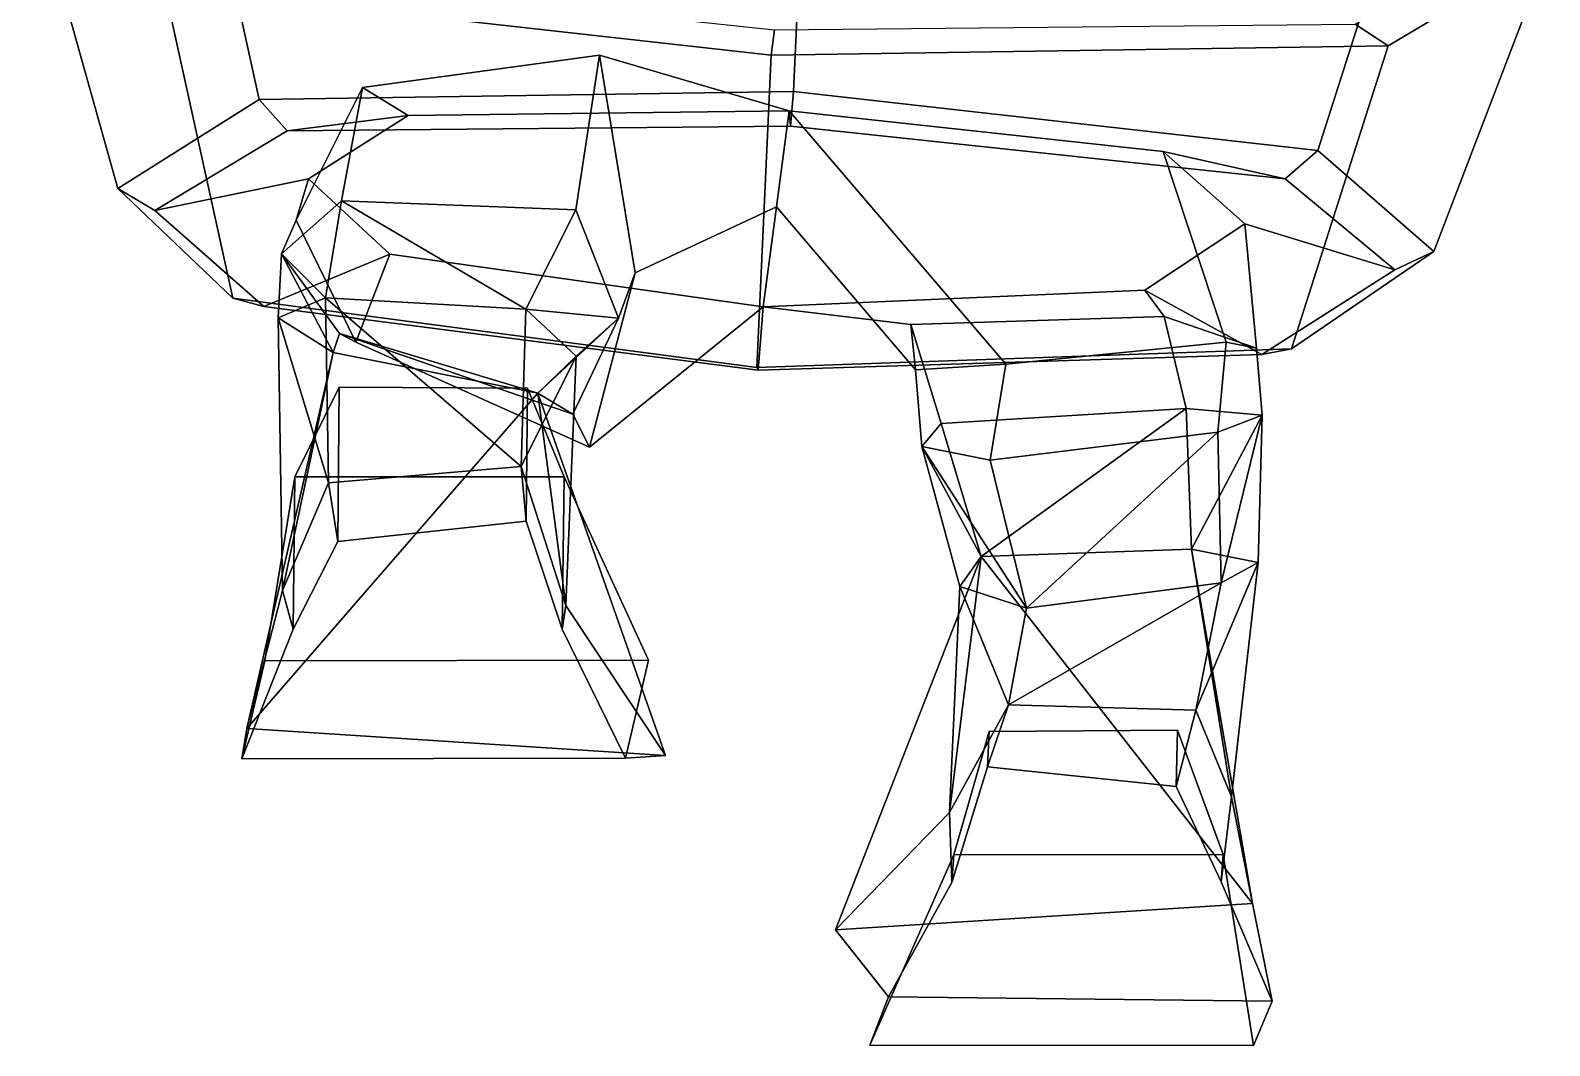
# Model space of a CAD drawing. Extents: x -133 to 133, y -222 to 311.
# Drawn here: x -133.3 to 132.7, y -222 to -44.3 of the extents above; entities that cross this region are included whole.
import ezdxf

# ---------------------------------------------------------------- set-up
doc = ezdxf.new("R2010")
doc.units = 0

msp = doc.modelspace()

# ---------------------------------------------------------------- linework, layer by layer
for points in [[(-105.205803, -2.061981, 94.679306), (-133.297562, -17.447327, 13.083055), (-117.972061, -72.01049, 17.951359), (-93.256165, -56.463394, 99.605774)], [(0.277844, -55.046783, 131.516312), (2.806398, -0.378174, 126.248741), (-105.205803, -2.061981, 94.679306), (-93.256165, -56.463394, 99.605774)], [(0.277844, -55.046783, 131.516312), (92.095879, -65.344109, 96.411972), (109.013931, -12.325821, 90.988083), (2.806398, -0.378174, 126.248741)], [(109.013931, -12.325821, 90.988083), (92.095879, -65.344109, 96.411972), (112.391304, -83.047821, 13.981966), (132.685211, -30.191284, 8.499904)], [(-117.972061, -72.01049, 17.951359), (-133.297562, -17.447327, 13.083055), (-109.822838, -36.791344, -76.701416), (-97.873199, -91.192757, -71.77494)], [(104.396889, -47.055191, -80.392639), (98.666626, -43.273155, -68.943436), (125.123077, -28.657928, 8.518553), (132.685211, -30.191284, 8.499904)], [(112.391304, -83.047821, 13.981966), (87.478844, -100.073471, -74.968742), (104.396889, -47.055191, -80.392639), (132.685211, -30.191284, 8.499904)], [(-109.822838, -36.791344, -76.701416), (-103.367195, -33.59317, -65.462189), (-3.047231, -44.236916, -96.826607), (-3.608469, -48.648125, -111.971672)], [(-97.873199, -91.192757, -71.77494), (-109.822838, -36.791344, -76.701416), (-3.608469, -48.648125, -111.971672), (-6.13984, -103.320602, -106.702904)], [(104.396889, -47.055191, -80.392639), (-3.608469, -48.648125, -111.971672), (-3.047231, -44.236916, -96.826607), (98.666626, -43.273155, -68.943436)], [(87.478844, -100.073471, -74.968742), (-6.13984, -103.320602, -106.702904), (-3.608469, -48.648125, -111.971672), (104.396889, -47.055191, -80.392639)], [(-37.783253, -75.769653, 48.668999), (-33.668156, -48.703491, 73.63504), (-75.17688, -54.322372, 50.901939), (-78.841362, -74.176109, 35.882942)], [(-0.454737, -58.40506, 98.339066), (-67.144806, -59.214294, 75.399651), (-75.17688, -54.322372, 50.901939), (-33.668156, -48.703491, 73.63504)], [(-37.783253, -75.769653, 48.668999), (-30.335035, -94.725258, 27.405914), (-27.404955, -86.764587, 21.909363), (-33.668156, -48.703491, 73.63504)], [(-2.689985, -75.218597, 15.368471), (-0.454737, -58.40506, 98.339066), (-33.668156, -48.703491, 73.63504), (-27.404955, -86.764587, 21.909363)], [(0.277844, -55.046783, 131.516312), (-93.256165, -56.463394, 99.605774), (-88.344391, -61.935333, 91.596436), (-0.213622, -61.075134, 119.756577)], [(-78.841362, -74.176109, 35.882942), (-75.17688, -54.322372, 50.901939), (-86.75705, -77.567291, 16.921864), (-89.348946, -83.4263, 20.409189)], [(-67.144806, -59.214294, 75.399651), (-84.581604, -70.331398, 17.063375), (-86.75705, -77.567291, 16.921864), (-75.17688, -54.322372, 50.901939)], [(0.277844, -55.046783, 131.516312), (-0.213622, -61.075134, 119.756577), (86.411201, -70.308342, 88.58522), (92.095879, -65.344109, 96.411972)], [(-93.256165, -56.463394, 99.605774), (-117.972061, -72.01049, 17.951359), (-111.513237, -75.872139, 18.178755), (-88.344391, -61.935333, 91.596436)], [(-0.213622, -61.075134, 119.756577), (-88.344391, -61.935333, 91.596436), (-67.144806, -59.214294, 75.399651), (-0.454737, -58.40506, 98.339066)], [(21.653639, -103.770828, 17.635925), (37.506104, -102.742889, 76.806183), (-0.454737, -58.40506, 98.339066), (-2.689985, -75.218597, 15.368471)], [(-0.454737, -58.40506, 98.339066), (37.506104, -102.742889, 76.806183), (76.05925, -98.902534, 50.408604), (65.024605, -65.546883, 73.122238)], [(-0.213622, -61.075134, 119.756577), (-0.454737, -58.40506, 98.339066), (65.024605, -65.546883, 73.122238), (86.411201, -70.308342, 88.58522)], [(-88.344391, -61.935333, 91.596436), (-111.513237, -75.872139, 18.178755), (-84.581604, -70.331398, 17.063375), (-67.144806, -59.214294, 75.399651)], [(65.024605, -65.546883, 73.122238), (76.05925, -98.902534, 50.408604), (81.394249, -99.984108, 10.316832), (79.30349, -78.183578, 14.23947)], [(86.411201, -70.308342, 88.58522), (65.024605, -65.546883, 73.122238), (79.30349, -78.183578, 14.23947), (105.604607, -86.274841, 14.437595)], [(92.095879, -65.344109, 96.411972), (86.411201, -70.308342, 88.58522), (105.604607, -86.274841, 14.437595), (112.391304, -83.047821, 13.981966)], [(-111.513237, -75.872139, 18.178755), (-92.430267, -92.669281, -60.067921), (-70.37339, -83.499702, -44.442776), (-84.581604, -70.331398, 17.063375)], [(-84.581604, -70.331398, 17.063375), (-70.37339, -83.499702, -44.442776), (-76.324409, -98.905937, -20.676001), (-86.75705, -77.567291, 16.921864)], [(-117.972061, -72.01049, 17.951359), (-97.873199, -91.192757, -71.77494), (-92.430267, -92.669281, -60.067921), (-111.513237, -75.872139, 18.178755)], [(-81.611397, -91.174263, 60.304337), (-78.841362, -74.176109, 35.882942), (-89.348946, -83.4263, 20.409189)], [(-46.547302, -93.13765, 71.921455), (-78.841362, -74.176109, 35.882942), (-81.611397, -91.174263, 60.304337)], [(-46.547302, -93.13765, 71.921455), (-37.783253, -75.769653, 48.668999), (-78.841362, -74.176109, 35.882942)], [(-46.547302, -93.13765, 71.921455), (-30.335035, -94.725258, 27.405914), (-37.783253, -75.769653, 48.668999)], [(-5.014808, -92.705917, -70.927048), (-2.689985, -75.218597, 15.368471), (-27.404955, -86.764587, 21.909363), (-35.433586, -117.293587, -36.484871)], [(21.653639, -103.770828, 17.635925), (-2.689985, -75.218597, 15.368471), (-5.014808, -92.705917, -70.927048), (20.841394, -95.81852, -45.005054)], [(-89.348946, -83.4263, 20.409189), (-86.75705, -77.567291, 16.921864), (-76.324409, -98.905937, -20.676001), (-79.187134, -97.389389, 6.431572)], [(79.30349, -78.183578, 14.23947), (81.394249, -99.984108, 10.316832), (65.227188, -94.401695, -28.7687), (61.796021, -89.832298, -46.720188)], [(105.604607, -86.274841, 14.437595), (79.30349, -78.183578, 14.23947), (61.796021, -89.832298, -46.720188), (82.325333, -101.042297, -63.079136)], [(-92.430267, -92.669281, -60.067921), (-5.892989, -103.795326, -91.056885), (-5.014808, -92.705917, -70.927048), (-70.37339, -83.499702, -44.442776)], [(-81.611397, -91.174263, 60.304337), (-89.348946, -83.4263, 20.409189), (-89.899796, -94.653214, 45.202991)], [(-89.899796, -94.653214, 45.202991), (-89.348946, -83.4263, 20.409189), (-80.258865, -100.732704, 31.038969)], [(-80.258865, -100.732704, 31.038969), (-89.348946, -83.4263, 20.409189), (-79.187134, -97.389389, 6.431572)], [(-70.37339, -83.499702, -44.442776), (-5.014808, -92.705917, -70.927048), (-35.433586, -117.293587, -36.484871), (-76.324409, -98.905937, -20.676001)], [(112.391304, -83.047821, 13.981966), (105.604607, -86.274841, 14.437595), (82.325333, -101.042297, -63.079136), (87.478844, -100.073471, -74.968742)], [(-30.335035, -94.725258, 27.405914), (-38.315205, -111.482376, 3.359199), (-35.433586, -117.293587, -36.484871), (-27.404955, -86.764587, 21.909363)], [(82.325333, -101.042297, -63.079136), (61.796021, -89.832298, -46.720188), (-5.014808, -92.705917, -70.927048), (-5.892989, -103.795326, -91.056885)], [(61.796021, -89.832298, -46.720188), (65.227188, -94.401695, -28.7687), (20.841394, -95.81852, -45.005054), (-5.014808, -92.705917, -70.927048)], [(-97.873199, -91.192757, -71.77494), (-6.13984, -103.320602, -106.702904), (-5.892989, -103.795326, -91.056885), (-92.430267, -92.669281, -60.067921)], [(-81.087097, -123.542374, 40.627457), (-81.611397, -91.174263, 60.304337), (-89.899796, -94.653214, 45.202991)], [(-47.373066, -120.642899, 53.455513), (-46.547302, -93.13765, 71.921455), (-81.611397, -91.174263, 60.304337)], [(-81.087097, -123.542374, 40.627457), (-47.373066, -120.642899, 53.455513), (-81.611397, -91.174263, 60.304337)], [(-89.173416, -142.38176, 20.186436), (-81.087097, -123.542374, 40.627457), (-89.899796, -94.653214, 45.202991)], [(-89.173416, -142.38176, 20.186436), (-89.899796, -94.653214, 45.202991), (-80.258865, -100.732704, 31.038969)], [(-47.373066, -120.642899, 53.455513), (-37.737568, -101.332924, 50.706551), (-46.547302, -93.13765, 71.921455)], [(-46.547302, -93.13765, 71.921455), (-37.737568, -101.332924, 50.706551), (-30.335035, -94.725258, 27.405914)], [(-44.466473, -107.842941, 26.897816), (-38.315205, -111.482376, 3.359199), (-30.335035, -94.725258, 27.405914)], [(-37.737568, -101.332924, 50.706551), (-44.466473, -107.842941, 26.897816), (-30.335035, -94.725258, 27.405914)], [(69.02829, -110.491158, -10.645524), (26.162973, -113.153397, -13.593525), (20.841394, -95.81852, -45.005054), (65.227188, -94.401695, -28.7687)], [(82.353233, -111.693001, 5.280443), (69.02829, -110.491158, -10.645524), (65.227188, -94.401695, -28.7687), (81.394249, -99.984108, 10.316832)], [(-80.258865, -100.732704, 31.038969), (-79.187134, -97.389389, 6.431572), (-44.466473, -107.842941, 26.897816)], [(-79.187134, -97.389389, 6.431572), (-76.324409, -98.905937, -20.676001), (-35.433586, -117.293587, -36.484871), (-38.315205, -111.482376, 3.359199)], [(-44.466473, -107.842941, 26.897816), (-79.187134, -97.389389, 6.431572), (-38.315205, -111.482376, 3.359199)], [(22.769138, -117.14949, 14.169268), (21.653639, -103.770828, 17.635925), (20.841394, -95.81852, -45.005054), (26.162973, -113.153397, -13.593525)], [(-95.419899, -166.496338, -10.392151), (-89.173416, -142.38176, 20.186436), (-80.258865, -100.732704, 31.038969)], [(-95.419899, -166.496338, -10.392151), (-80.258865, -100.732704, 31.038969), (-44.466473, -107.842941, 26.897816)], [(87.478844, -100.073471, -74.968742), (82.325333, -101.042297, -63.079136), (-5.892989, -103.795326, -91.056885), (-6.13984, -103.320602, -106.702904)], [(34.760086, -119.584442, 38.510799), (74.616417, -114.671341, 23.222284), (76.05925, -98.902534, 50.408604), (37.506104, -102.742889, 76.806183)], [(74.616417, -114.671341, 23.222284), (82.353233, -111.693001, 5.280443), (81.394249, -99.984108, 10.316832), (76.05925, -98.902534, 50.408604)], [(-39.534595, -144.967789, 23.831461), (-37.737568, -101.332924, 50.706551), (-47.373066, -120.642899, 53.455513)], [(-39.534595, -144.967789, 23.831461), (-44.466473, -107.842941, 26.897816), (-37.737568, -101.332924, 50.706551)], [(34.760086, -119.584442, 38.510799), (37.506104, -102.742889, 76.806183), (21.653639, -103.770828, 17.635925), (22.769138, -117.14949, 14.169268)], [(-22.131433, -171.244766, -6.993341), (-95.419899, -166.496338, -10.392151), (-44.466473, -107.842941, 26.897816)], [(-86.998352, -122.45623, 121.545578), (-79.263092, -106.786652, 101.515701), (-79.488823, -133.7948, 62.868256), (-87.313347, -149.122314, 70.605644)], [(-39.859058, -122.467133, 121.298996), (-46.273804, -106.972206, 101.394897), (-79.263092, -106.786652, 101.515701), (-86.998352, -122.45623, 121.545578)], [(-46.273804, -106.972206, 101.394897), (-46.50029, -130.233566, 62.827415), (-79.488823, -133.7948, 62.868256), (-79.263092, -106.786652, 101.515701)], [(-39.859058, -122.467133, 121.298996), (-40.173538, -149.124496, 70.556328), (-46.50029, -130.233566, 62.827415), (-46.273804, -106.972206, 101.394897)], [(-22.131433, -171.244766, -6.993341), (-44.466473, -107.842941, 26.897816), (-39.534595, -144.967789, 23.831461)], [(33.148354, -136.417511, -1.08393), (26.162973, -113.153397, -13.593525), (69.02829, -110.491158, -10.645524)], [(70.009354, -135.13298, 1.760669), (33.148354, -136.417511, -1.08393), (69.02829, -110.491158, -10.645524)], [(70.009354, -135.13298, 1.760669), (69.02829, -110.491158, -10.645524), (82.353233, -111.693001, 5.280443)], [(81.635162, -137.441254, 16.172491), (70.009354, -135.13298, 1.760669), (82.353233, -111.693001, 5.280443)], [(75.188049, -141.0056, 32.30891), (82.353233, -111.693001, 5.280443), (74.616417, -114.671341, 23.222284)], [(75.188049, -141.0056, 32.30891), (81.635162, -137.441254, 16.172491), (82.353233, -111.693001, 5.280443)], [(33.148354, -136.417511, -1.08393), (22.769138, -117.14949, 14.169268), (26.162973, -113.153397, -13.593525)], [(41.115578, -145.452301, 45.913364), (74.616417, -114.671341, 23.222284), (34.760086, -119.584442, 38.510799)], [(41.115578, -145.452301, 45.913364), (75.188049, -141.0056, 32.30891), (74.616417, -114.671341, 23.222284)], [(41.115578, -145.452301, 45.913364), (34.760086, -119.584442, 38.510799), (22.769138, -117.14949, 14.169268)], [(41.115578, -145.452301, 45.913364), (22.769138, -117.14949, 14.169268), (29.41626, -141.6604, 24.093538)], [(29.41626, -141.6604, 24.093538), (22.769138, -117.14949, 14.169268), (33.148354, -136.417511, -1.08393)], [(-47.373066, -120.642899, 53.455513), (-81.087097, -123.542374, 40.627457), (-79.488823, -133.7948, 62.868256), (-46.50029, -130.233566, 62.827415)], [(-39.534595, -144.967789, 23.831461), (-47.373066, -120.642899, 53.455513), (-46.50029, -130.233566, 62.827415), (-40.173538, -149.124496, 70.556328)], [(-92.233231, -154.703201, 130.955231), (-86.998352, -122.45623, 121.545578), (-87.313347, -149.122314, 70.605644), (-96.295624, -171.806152, 63.320137)], [(-25.050991, -154.540787, 130.552048), (-39.859058, -122.467133, 121.298996), (-86.998352, -122.45623, 121.545578), (-92.233231, -154.703201, 130.955231)], [(-89.173416, -142.38176, 20.186436), (-87.313347, -149.122314, 70.605644), (-79.488823, -133.7948, 62.868256), (-81.087097, -123.542374, 40.627457)], [(-25.050991, -154.540787, 130.552048), (-29.116215, -171.710907, 59.582073), (-40.173538, -149.124496, 70.556328), (-39.859058, -122.467133, 121.298996)], [(80.656029, -197.124847, -48.711178), (33.148354, -136.417511, -1.08393), (70.009354, -135.13298, 1.760669)], [(80.656029, -197.124847, -48.711178), (70.009354, -135.13298, 1.760669), (76.988312, -178.48999, -14.914588)], [(76.988312, -178.48999, -14.914588), (70.009354, -135.13298, 1.760669), (81.635162, -137.441254, 16.172491)], [(7.647573, -201.762604, -41.800613), (27.638344, -181.243088, -8.831597), (33.148354, -136.417511, -1.08393)], [(7.647573, -201.762604, -41.800613), (33.148354, -136.417511, -1.08393), (80.656029, -197.124847, -48.711178)], [(27.638344, -181.243088, -8.831597), (29.41626, -141.6604, 24.093538), (33.148354, -136.417511, -1.08393)], [(76.988312, -178.48999, -14.914588), (81.635162, -137.441254, 16.172491), (70.721573, -163.28421, 8.325208)], [(70.721573, -163.28421, 8.325208), (81.635162, -137.441254, 16.172491), (75.188049, -141.0056, 32.30891)], [(-95.419899, -166.496338, -10.392151), (-96.295624, -171.806152, 63.320137), (-87.313347, -149.122314, 70.605644), (-89.173416, -142.38176, 20.186436)], [(27.638344, -181.243088, -8.831597), (37.962227, -162.36322, 23.236326), (29.41626, -141.6604, 24.093538)], [(37.962227, -162.36322, 23.236326), (41.115578, -145.452301, 45.913364), (29.41626, -141.6604, 24.093538)], [(70.721573, -163.28421, 8.325208), (75.188049, -141.0056, 32.30891), (37.962227, -162.36322, 23.236326)], [(37.962227, -162.36322, 23.236326), (75.188049, -141.0056, 32.30891), (41.115578, -145.452301, 45.913364)], [(-22.131433, -171.244766, -6.993341), (-39.534595, -144.967789, 23.831461), (-40.173538, -149.124496, 70.556328), (-29.116215, -171.710907, 59.582073)], [(-92.233231, -154.703201, 130.955231), (-96.295624, -171.806152, 63.320137), (-29.116215, -171.710907, 59.582073), (-25.050991, -154.540787, 130.552048)], [(27.638344, -181.243088, -8.831597), (28.032986, -193.475662, 35.507774), (34.286079, -173.225967, 31.754274), (37.962227, -162.36322, 23.236326)], [(37.962227, -162.36322, 23.236326), (34.286079, -173.225967, 31.754274), (67.277023, -176.679642, 30.819292), (70.721573, -163.28421, 8.325208)], [(76.988312, -178.48999, -14.914588), (70.721573, -163.28421, 8.325208), (67.277023, -176.679642, 30.819292), (75.171967, -193.386978, 35.218105)], [(-95.419899, -166.496338, -10.392151), (-22.131433, -171.244766, -6.993341), (-29.116215, -171.710907, 59.582073), (-96.295624, -171.806152, 63.320137)], [(28.381525, -188.64801, 93.704979), (34.574478, -167.042236, 80.580482), (34.286079, -173.225967, 31.754274), (28.032986, -193.475662, 35.507774)], [(28.381525, -188.64801, 93.704979), (75.5205, -188.559311, 93.415314), (67.563057, -166.795486, 80.39299), (34.574478, -167.042236, 80.580482)], [(34.574478, -167.042236, 80.580482), (67.563057, -166.795486, 80.39299), (67.277023, -176.679642, 30.819292), (34.286079, -173.225967, 31.754274)], [(75.5205, -188.559311, 93.415314), (75.171967, -193.386978, 35.218105), (67.277023, -176.679642, 30.819292), (67.563057, -166.795486, 80.39299)], [(80.656029, -197.124847, -48.711178), (76.988312, -178.48999, -14.914588), (75.171967, -193.386978, 35.218105), (84.118355, -214.234558, 23.264965)], [(7.647573, -201.762604, -41.800613), (16.912628, -213.503693, 20.080215), (28.032986, -193.475662, 35.507774), (27.638344, -181.243088, -8.831597)], [(13.660714, -221.962845, 91.052246), (80.842979, -222.021133, 90.624191), (75.5205, -188.559311, 93.415314), (28.381525, -188.64801, 93.704979)], [(13.660714, -221.962845, 91.052246), (28.381525, -188.64801, 93.704979), (28.032986, -193.475662, 35.507774), (16.912628, -213.503693, 20.080215)], [(80.842979, -222.021133, 90.624191), (84.118355, -214.234558, 23.264965), (75.171967, -193.386978, 35.218105), (75.5205, -188.559311, 93.415314)], [(80.656029, -197.124847, -48.711178), (84.118355, -214.234558, 23.264965), (16.912628, -213.503693, 20.080215), (7.647573, -201.762604, -41.800613)], [(80.842979, -222.021133, 90.624191), (13.660714, -221.962845, 91.052246), (16.912628, -213.503693, 20.080215), (84.118355, -214.234558, 23.264965)]]:
    msp.add_3dface(points)

doc.saveas('drawing.dxf')
